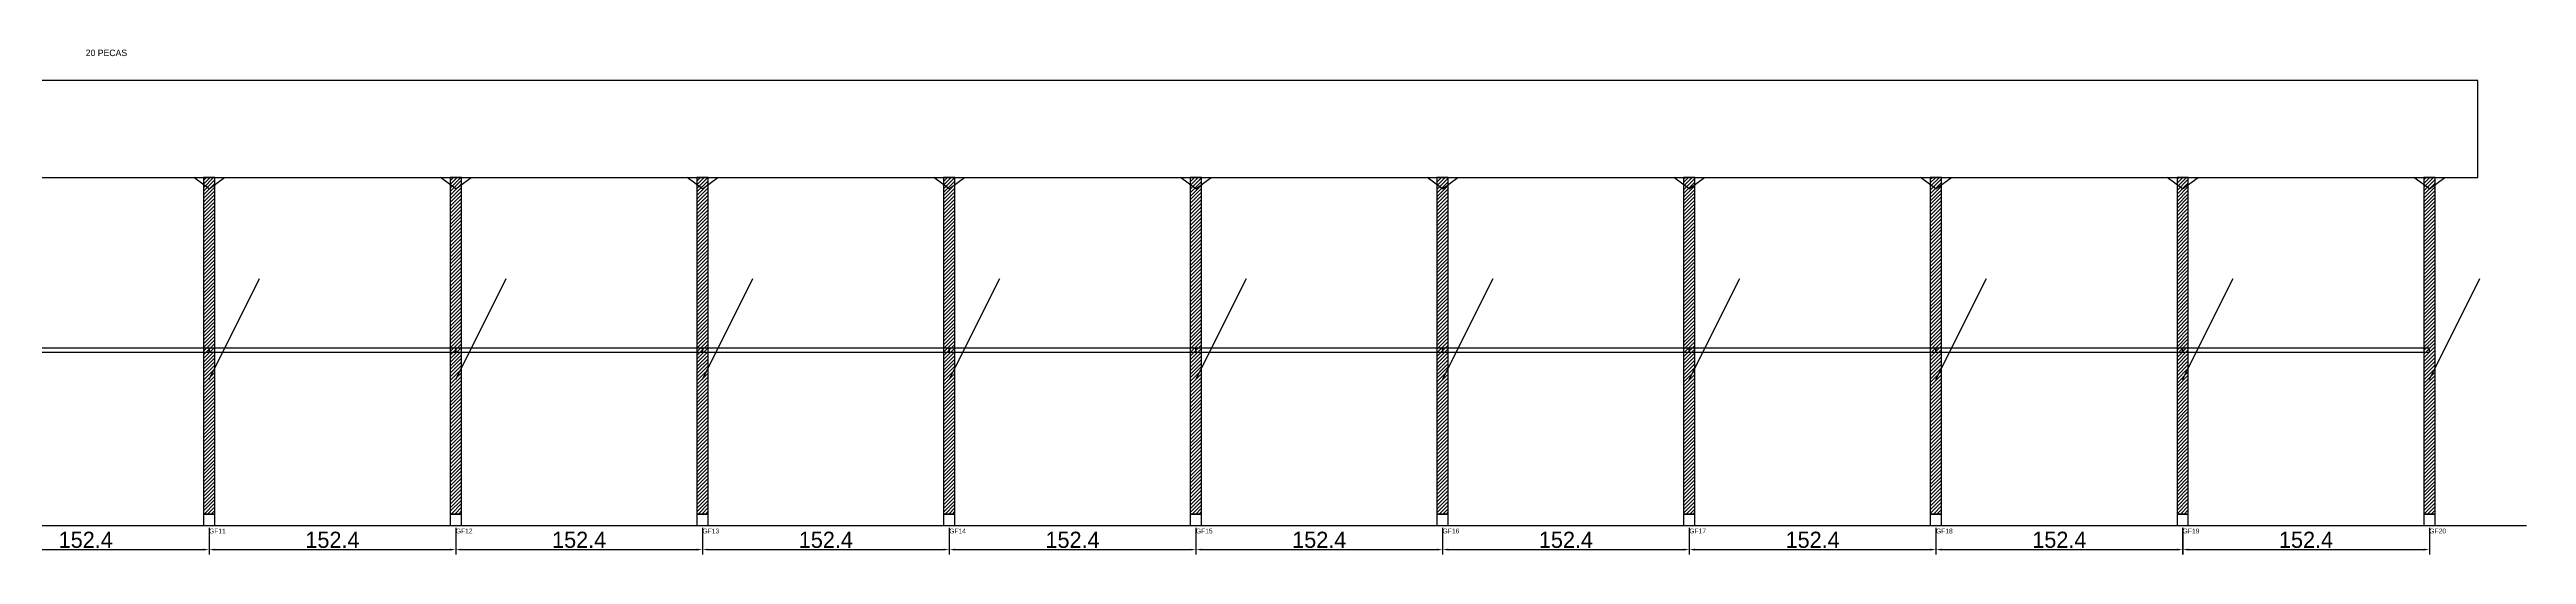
# Model space of a CAD drawing. Header units: metres. Extents: x -30 to 2986, y -25 to 308.
# Drawn here: x 1456 to 2986, y -25 to 287 of the extents above; entities that cross this region are included whole.
import ezdxf

# ---------------------------------------------------------------- set-up
doc = ezdxf.new("R2010")
doc.units = ezdxf.units.M
for name, color, linetype in [('BARRA_ANCORAGEM', 1, 'Continuous'), ('COTA', 241, 'Continuous'), ('GARFOS OK', 3, 'Continuous'), ('NOME DA VIGA', 6, 'Continuous'), ('SARR_7x7', 40, 'Continuous'), ('TIRAS REESCORAMENTO', 252, 'Continuous'), ('VIGAS', 3, 'Continuous')]:
    doc.layers.add(name, color=color, linetype=linetype)
doc.dimstyles.new('EZ DXF', dxfattribs={"dimtxt": 10, "dimasz": 3.5, "dimexe": 3, "dimexo": 1.5, "dimgap": 1, "dimtad": 1, "dimdec": 1, "dimdsep": 46, "dimcen": 2.5, "dimazin": 3, "dimtfac": 1, "dimtmove": 0, "dimatfit": 3})

msp = doc.modelspace()

# ---------------------------------------------------------------- hatches: boundary and pattern name
at = {"layer": 'COTA'}
h = msp.add_hatch(dxfattribs=at)
h.set_pattern_fill('ANSI31', scale=0.5)
h.paths.add_polyline_path([(1550.97, 0), (1557.97, 0), (1557.97, 208), (1550.97, 208)])
h = msp.add_hatch(dxfattribs=at)
h.set_pattern_fill('ANSI31', scale=0.5)
h.paths.add_polyline_path([(1703.42, 0), (1710.42, 0), (1710.42, 208), (1703.42, 208)])
h = msp.add_hatch(dxfattribs=at)
h.set_pattern_fill('ANSI31', scale=0.5)
h.paths.add_polyline_path([(1855.87, 0), (1862.87, 0), (1862.87, 208), (1855.87, 208)])
h = msp.add_hatch(dxfattribs=at)
h.set_pattern_fill('ANSI31', scale=0.5)
h.paths.add_polyline_path([(2008.32, 0), (2015.32, 0), (2015.32, 208), (2008.32, 208)])
h = msp.add_hatch(dxfattribs=at)
h.set_pattern_fill('ANSI31', scale=0.5)
h.paths.add_polyline_path([(2160.76, 0), (2167.76, 0), (2167.76, 208), (2160.76, 208)])
h = msp.add_hatch(dxfattribs=at)
h.set_pattern_fill('ANSI31', scale=0.5)
h.paths.add_polyline_path([(2313.21, 0), (2320.21, 0), (2320.21, 208), (2313.21, 208)])
h = msp.add_hatch(dxfattribs=at)
h.set_pattern_fill('ANSI31', scale=0.5)
h.paths.add_polyline_path([(2465.66, 0), (2472.66, 0), (2472.66, 208), (2465.66, 208)])
h = msp.add_hatch(dxfattribs=at)
h.set_pattern_fill('ANSI31', scale=0.5)
h.paths.add_polyline_path([(2618.11, 0), (2625.11, 0), (2625.11, 208), (2618.11, 208)])
h = msp.add_hatch(dxfattribs=at)
h.set_pattern_fill('ANSI31', scale=0.5)
h.paths.add_polyline_path([(2770.55, 0), (2777.55, 0), (2777.55, 208), (2770.55, 208)])
h = msp.add_hatch(dxfattribs=at)
h.set_pattern_fill('ANSI31', scale=0.5)
h.paths.add_polyline_path([(2923, 0), (2930, 0), (2930, 208), (2923, 208)])

# ---------------------------------------------------------------- linework, layer by layer
at = {"layer": 'BARRA_ANCORAGEM'}
for p, q in [((1554.47, 83.2), (1585.67, 145.6)), ((1706.92, 83.2), (1738.12, 145.6)), ((1859.37, 83.2), (1890.57, 145.6)), ((2011.82, 83.2), (2043.02, 145.6)), ((2164.26, 83.2), (2195.46, 145.6)), ((2316.71, 83.2), (2347.91, 145.6)), ((2469.16, 83.2), (2500.36, 145.6)), ((2621.61, 83.2), (2652.81, 145.6)), ((2774.05, 83.2), (2805.25, 145.6)), ((2926.5, 83.2), (2957.7, 145.6))]:
    msp.add_line(p, q, dxfattribs=at)
at = {"layer": 'GARFOS OK'}
for p, q in [((1554.47, 201), (1544.97, 208)), ((1544.97, 208), (1563.97, 208)), ((1554.47, 201), (1563.97, 208)), ((1706.92, 201), (1697.42, 208)), ((1697.42, 208), (1716.42, 208)), ((1706.92, 201), (1716.42, 208)), ((1859.37, 201), (1849.87, 208)), ((1849.87, 208), (1868.87, 208)), ((1859.37, 201), (1868.87, 208)), ((2011.82, 201), (2002.32, 208)), ((2002.32, 208), (2021.32, 208)), ((2011.82, 201), (2021.32, 208)), ((2164.26, 201), (2154.76, 208)), ((2154.76, 208), (2173.76, 208)), ((2164.26, 201), (2173.76, 208)), ((2316.71, 201), (2307.21, 208)), ((2307.21, 208), (2326.21, 208)), ((2316.71, 201), (2326.21, 208)), ((2469.16, 201), (2459.66, 208)), ((2459.66, 208), (2478.66, 208)), ((2469.16, 201), (2478.66, 208)), ((2621.61, 201), (2612.11, 208)), ((2612.11, 208), (2631.11, 208)), ((2621.61, 201), (2631.11, 208)), ((2774.05, 201), (2764.55, 208)), ((2764.55, 208), (2783.55, 208)), ((2774.05, 201), (2783.55, 208)), ((2926.5, 201), (2917, 208)), ((2917, 208), (2936, 208)), ((2926.5, 201), (2936, 208))]:
    msp.add_line(p, q, dxfattribs=at)
at = {"layer": 'GARFOS OK', "linetype": 'CONTINUOUS'}
msp.add_line((-30, -7), (2986.5, -7), dxfattribs=at)
at = {"layer": 'GARFOS OK'}
for points in [[(1550.97, 0), (1557.97, 0), (1557.97, 208), (1550.97, 208), (1550.97, 0)], [(1703.42, 0), (1710.42, 0), (1710.42, 208), (1703.42, 208), (1703.42, 0)], [(1855.87, 0), (1862.87, 0), (1862.87, 208), (1855.87, 208), (1855.87, 0)], [(2008.32, 0), (2015.32, 0), (2015.32, 208), (2008.32, 208), (2008.32, 0)], [(2160.76, 0), (2167.76, 0), (2167.76, 208), (2160.76, 208), (2160.76, 0)], [(2313.21, 0), (2320.21, 0), (2320.21, 208), (2313.21, 208), (2313.21, 0)], [(2465.66, 0), (2472.66, 0), (2472.66, 208), (2465.66, 208), (2465.66, 0)], [(2618.11, 0), (2625.11, 0), (2625.11, 208), (2618.11, 208), (2618.11, 0)], [(2770.55, 0), (2777.55, 0), (2777.55, 208), (2770.55, 208), (2770.55, 0)], [(2923, 0), (2930, 0), (2930, 208), (2923, 208), (2923, 0)]]:
    msp.add_lwpolyline(points, dxfattribs=at)
at = {"layer": 'SARR_7x7'}
for points in [[(1550.97, -7), (1557.97, -7), (1557.97, 0), (1550.97, 0), (1550.97, -7)], [(1703.42, -7), (1710.42, -7), (1710.42, 0), (1703.42, 0), (1703.42, -7)], [(1855.87, -7), (1862.87, -7), (1862.87, 0), (1855.87, 0), (1855.87, -7)], [(2008.32, -7), (2015.32, -7), (2015.32, 0), (2008.32, 0), (2008.32, -7)], [(2160.76, -7), (2167.76, -7), (2167.76, 0), (2160.76, 0), (2160.76, -7)], [(2313.21, -7), (2320.21, -7), (2320.21, 0), (2313.21, 0), (2313.21, -7)], [(2465.66, -7), (2472.66, -7), (2472.66, 0), (2465.66, 0), (2465.66, -7)], [(2618.11, -7), (2625.11, -7), (2625.11, 0), (2618.11, 0), (2618.11, -7)], [(2770.55, -7), (2777.55, -7), (2777.55, 0), (2770.55, 0), (2770.55, -7)], [(2923, -7), (2930, -7), (2930, 0), (2923, 0), (2923, -7)]]:
    msp.add_lwpolyline(points, dxfattribs=at)
at = {"layer": 'TIRAS REESCORAMENTO'}
for points in [[(1402.03, 100), (1554.47, 100), (1554.47, 102.5), (1402.03, 102.5), (1402.03, 100)], [(1554.47, 100), (1706.92, 100), (1706.92, 102.5), (1554.47, 102.5), (1554.47, 100)], [(1706.92, 100), (1859.37, 100), (1859.37, 102.5), (1706.92, 102.5), (1706.92, 100)], [(1859.37, 100), (2011.82, 100), (2011.82, 102.5), (1859.37, 102.5), (1859.37, 100)], [(2011.82, 100), (2164.26, 100), (2164.26, 102.5), (2011.82, 102.5), (2011.82, 100)], [(2164.26, 100), (2316.71, 100), (2316.71, 102.5), (2164.26, 102.5), (2164.26, 100)], [(2316.71, 100), (2469.16, 100), (2469.16, 102.5), (2316.71, 102.5), (2316.71, 100)], [(2469.16, 100), (2621.61, 100), (2621.61, 102.5), (2469.16, 102.5), (2469.16, 100)], [(2621.61, 100), (2774.05, 100), (2774.05, 102.5), (2621.61, 102.5), (2621.61, 100)], [(2774.05, 100), (2926.5, 100), (2926.5, 102.5), (2774.05, 102.5), (2774.05, 100)]]:
    msp.add_lwpolyline(points, dxfattribs=at)
at = {"layer": 'VIGAS'}
msp.add_lwpolyline([(0, 208), (2956.5, 208), (2956.5, 268), (0, 268), (0, 208)], dxfattribs=at)

# ---------------------------------------------------------------- texts
at = {"layer": 'NOME DA VIGA'}
for s, height, p in [('20 PECAS', 4, (1478.25, 283)), ('GF11', 3, (1554.47, -12)), ('GF12', 3, (1706.92, -12)), ('GF13', 3, (1859.37, -12)), ('GF14', 3, (2011.82, -12)), ('GF15', 3, (2164.26, -12)), ('GF16', 3, (2316.71, -12)), ('GF17', 3, (2469.16, -12)), ('GF18', 3, (2621.61, -12)), ('GF19', 3, (2774.05, -12)), ('GF20', 3, (2926.5, -12))]:
    msp.add_text(s, height=height, dxfattribs=at).set_placement(p)

# ---------------------------------------------------------------- dimensions: what is measured, and where the dimension line sits
at = {"layer": 'COTA'}
for base, p1, p2 in [((1402.03, -22), (1402.03, -7), (1554.47, -7)), ((1554.4737, -22), (1554.4737, -7), (1706.9211, -7)), ((1706.9211, -22), (1706.9211, -7), (1859.3684, -7)), ((1859.3684, -22), (1859.3684, -7), (2011.8158, -7)), ((2011.82, -22), (2011.82, -7), (2164.26, -7)), ((2164.2632, -22), (2164.2632, -7), (2316.7105, -7)), ((2316.7105, -22), (2316.7105, -7), (2469.1579, -7)), ((2469.1579, -22), (2469.1579, -7), (2621.6053, -7)), ((2621.61, -22), (2621.61, -7), (2774.05, -7)), ((2774.0526, -22), (2774.0526, -7), (2926.5, -7))]:
    msp.add_linear_dim(base=base, p1=p1, p2=p2, dimstyle='EZ DXF', dxfattribs=at).render()

doc.saveas('drawing.dxf')
